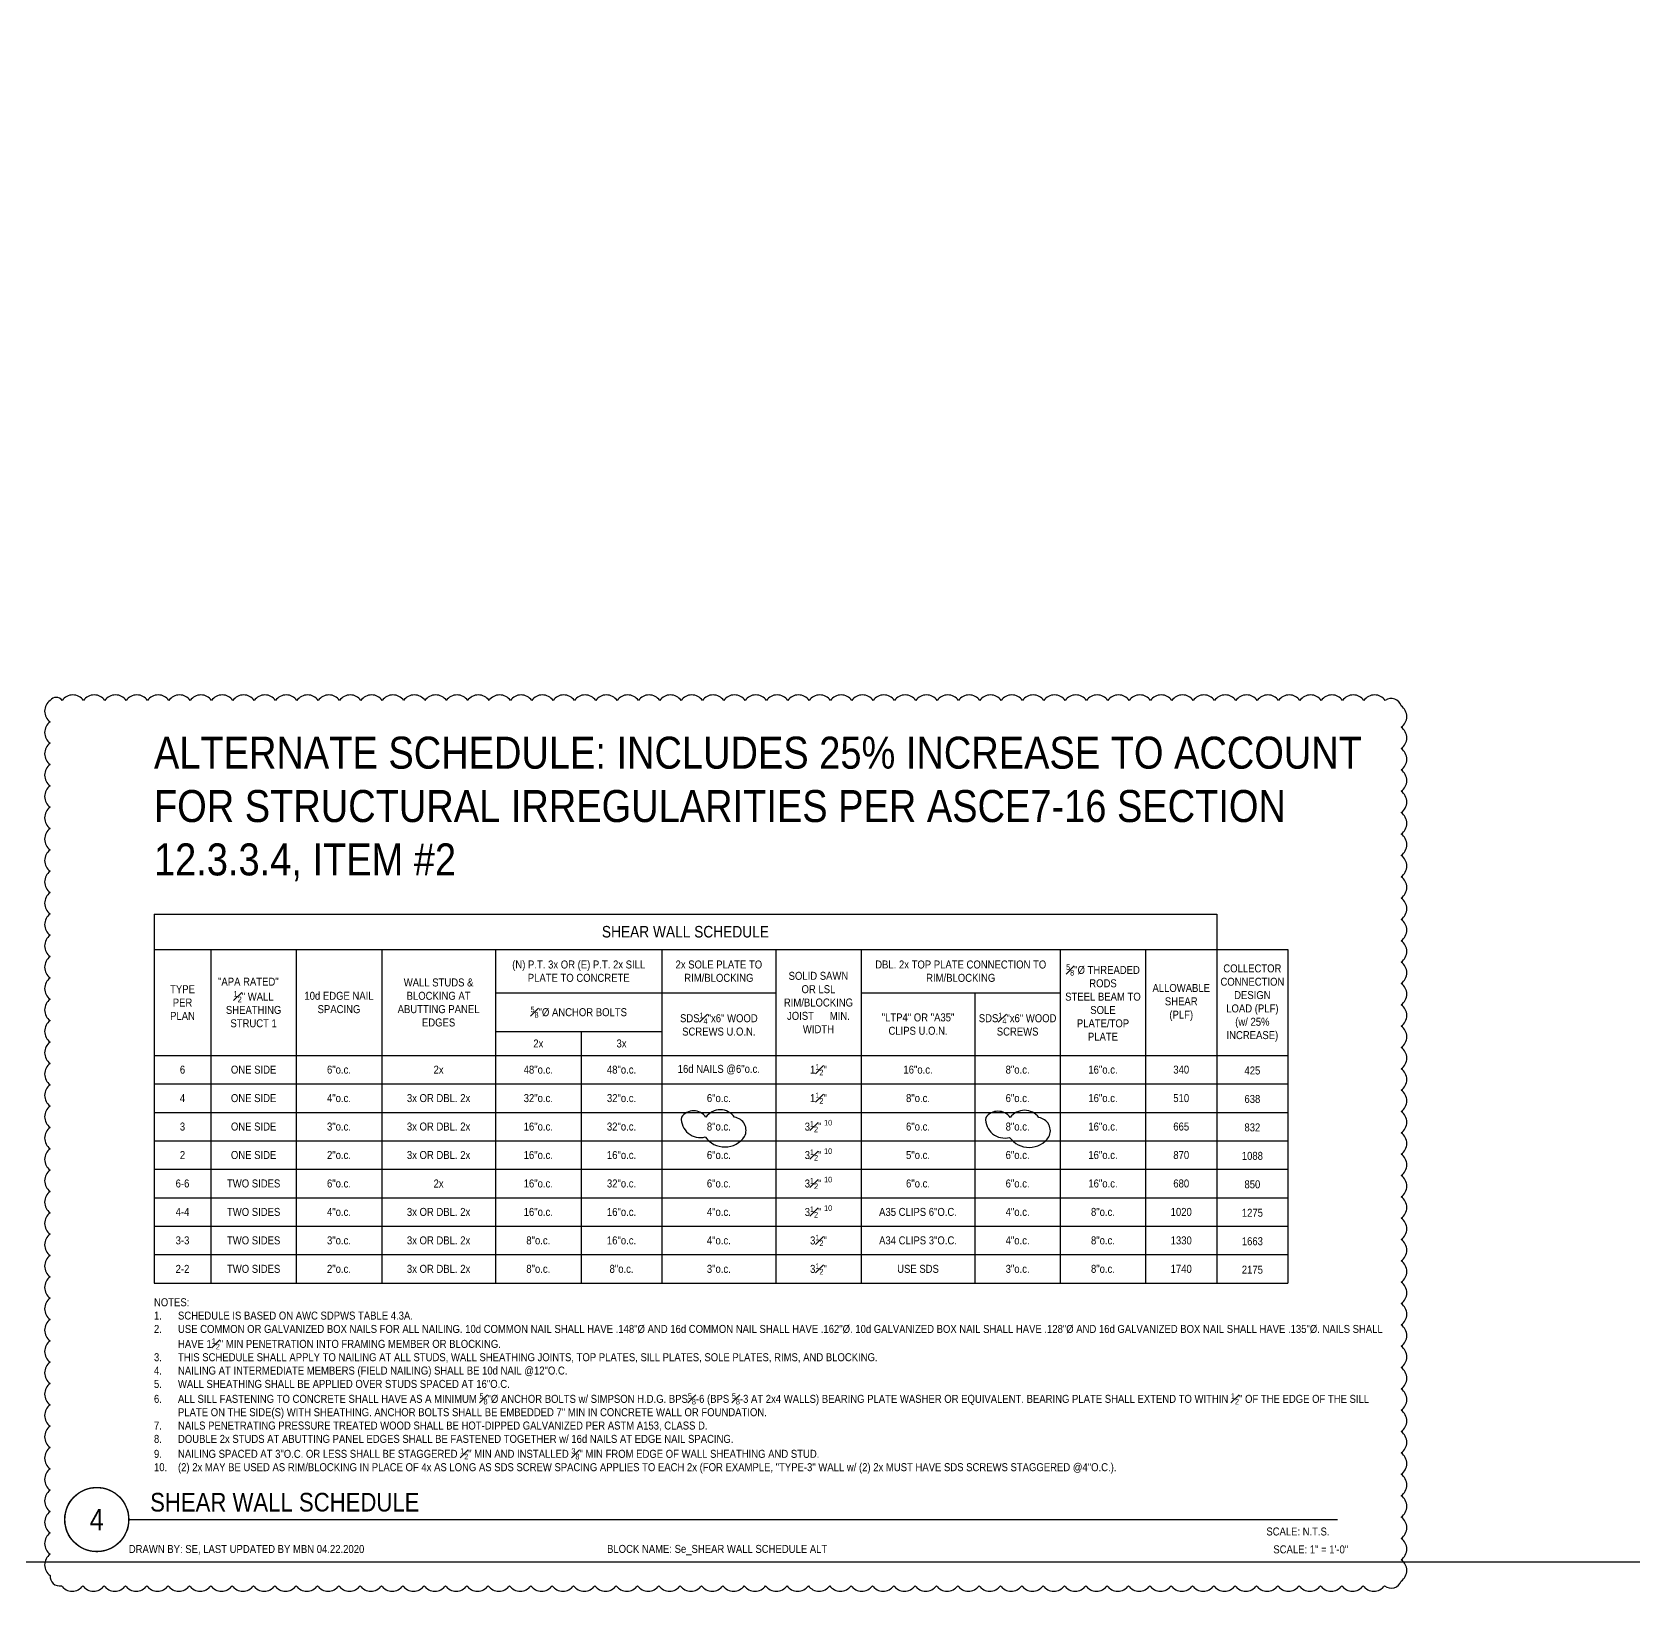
# Model space of a CAD drawing. Header units: inches. Extents: x -16404 to 14624, y -1591 to 16152.
# Drawn here: x 8400.7 to 8625.9, y 5992 to 6215.1 of the extents above; entities that cross this region are included whole.
import ezdxf
from ezdxf import colors
from ezdxf.entities.mleader import LeaderData, LeaderLine
from ezdxf.enums import TextEntityAlignment as Align
from ezdxf.math import Vec2, Vec3

# ---------------------------------------------------------------- set-up
doc = ezdxf.new("R2010")
doc.units = ezdxf.units.IN
doc.header["$LTSCALE"] = 24
doc.header["$MEASUREMENT"] = 0
doc.layers.get('0').update_dxf_attribs({"linetype": 'CONTINUOUS'})
doc.layers.add('DESIGNER COMMENTS', color=221, linetype='CONTINUOUS', plot=False)
doc.layers.add('S-ANNO-GRID-NONPLOT', color=251, linetype='CONTINUOUS', plot=False)
doc.layers.add('S-ANNO-NOTE', color=4, linetype='CONTINUOUS')
doc.layers.add('S-TYP DETAIL BLOCKS', color=1, linetype='CONTINUOUS')
doc.styles.add('Arial', font='arial.ttf', dxfattribs={"width": 0.85})

# ---------------------------------------------------------------- blocks, each defined once
blk = doc.blocks.new('_Open90')
at = {"color": 0, "linetype": 'ByBlock', "lineweight": -2}
for p, q in [((-0.5, 0.5), (0, 0)), ((0, 0), (-1, 0)), ((0, 0), (-0.5, -0.5))]:
    blk.add_line(p, q, dxfattribs=at)
blk = doc.blocks.new('*U316')
at = {"const_width": 0.188}
for points in [[(-4.5, 0, -1), (4.5, 0, 3.732051)], [(-4.5, 0, 1), (4.5, 0, -3.732051)]]:
    blk.add_lwpolyline(points, format="xyb", dxfattribs=at)
blk.add_lwpolyline([(4.5, 0), (174.42, 0)], dxfattribs=at)
blk.add_circle((0, 0), 4.5)
at = {"style": 'Arial', "width": 0.85}
for tag, p in [('DWG_TITLE_1', (7.5, 6.19)), ('DWG_TITLE_2', (7.5, 2.44))]:
    blk.add_attdef(tag, text='', height=2.62, dxfattribs=at).set_placement(p, align=Align.MIDDLE_LEFT)
blk.add_attdef('#', text='', height=3, dxfattribs=at).set_placement((0, 0), align=Align.MIDDLE_CENTER)
blk.add_attdef('SCALE', text='', height=1.12, dxfattribs=at).set_placement((173.29, -1.12), align=Align.TOP_RIGHT)
blk = doc.blocks.new('*T2623')
at = {"layer": 'S-ANNO-NOTE', "color": 6, "lineweight": -2, "transparency": 16777216}
for p, q in [((0, 0), (149.4, 0)), ((0, 0), (0, -51.88)), ((149.4, 0), (149.4, -51.88)), ((0, -5), (8, -5)), ((0, -51.88), (149.4, -51.88))]:
    blk.add_line(p, q, dxfattribs=at)
at = {"layer": 'S-ANNO-NOTE', "color": 4, "transparency": 16777216}
blk.add_line((8, -5), (149.4, -5), dxfattribs=at)
at = {"layer": 'S-ANNO-NOTE', "color": 2, "lineweight": -2, "transparency": 16777216}
for p, q in [((8, -5), (8, -51.88)), ((20, -5), (20, -51.88)), ((32, -5), (32, -51.88)), ((48, -5), (48, -51.88)), ((71.4, -5), (71.4, -51.88)), ((87.4, -5), (87.4, -51.88)), ((99.4, -5), (99.4, -51.88)), ((127.4, -5), (127.4, -51.88)), ((139.4, -5), (139.4, -51.88)), ((48, -11.08), (87.4, -11.08)), ((99.4, -11.08), (127.4, -11.08)), ((115.4, -11.08), (115.4, -51.88)), ((48, -16.52), (71.4, -16.52)), ((60.04, -16.52), (60.04, -51.88)), ((0, -19.88), (149.4, -19.88)), ((0, -23.88), (149.4, -23.88)), ((0, -27.88), (149.4, -27.88)), ((0, -31.88), (149.4, -31.88)), ((0, -35.88), (149.4, -35.88)), ((0, -39.88), (149.4, -39.88)), ((0, -43.88), (149.4, -43.88)), ((0, -47.88), (149.4, -47.88))]:
    blk.add_line(p, q, dxfattribs=at)
at = {"layer": 'S-ANNO-NOTE', "color": 4, "transparency": 16777216, "attachment_point": 5, "style": 'Arial'}
for s, insert, char_height, width in [('{\\C256;SHEAR WALL SCHEDULE}', (74.7, -2.5), 1.625, 147.5412), ('\\A1;(N) P.T. 3x OR (E) P.T. 2x SILL PLATE TO CONCRETE', (59.7, -8.04), 1.125, 21.5412), ('2x SOLE PLATE TO RIM/BLOCKING', (79.4, -8.04), 1.125, 14.1411), ('DBL. 2x TOP PLATE CONNECTION TO RIM/BLOCKING', (113.4, -8.04), 1.125, 26.1411), ('\\A1;{\\H0.7x;\\S5#8;\\H1.4286x;"%%C THREADED RODS \\P}STEEL BEAM TO SOLE PLATE/TOP PLATE ', (133.4, -12.44), 1.125, 10.1411), ('\\A1;"APA RATED"     {\\H0.7x;\\S1#2;}" WALL SHEATHING STRUCT 1', (14, -12.44), 1.125, 10.1411), ('SOLID SAWN OR LSL RIM/BLOCKING JOIST      MIN. WIDTH', (93.4, -12.44), 1.125, 10.1411), ('TYPE PER PLAN', (4, -12.44), 1.125, 6.1411), ('10d EDGE NAIL SPACING', (26, -12.44), 1.125, 10.1411), ('\\A1;WALL STUDS & BLOCKING AT ABUTTING PANEL EDGES', (40, -12.44), 1.125, 14.1411), ('ALLOWABLE SHEAR (PLF)', (144.4, -12.44), 1.125, 8.1411), ('\\A1;{\\H0.7x;\\S5#8;\\H1.4286x;"%%C ANCHOR BOLTS}', (59.7, -13.8), 1.125, 21.5412), ('\\A1;SDS{\\H0.7x;\\S1#4;}"x6" WOOD SCREWS', (121.4, -15.48), 1.125, 10.1411), ('\\A1;SDS{\\H0.7x;\\S1#4;}"x6" WOOD SCREWS U.O.N. ', (79.4, -15.48), 1.125, 14.1411), ('"LTP4" OR "A35" CLIPS U.O.N.', (107.4, -15.48), 1.125, 14.1411), ('2x', (54.02, -18.2), 1.125, 10.1847), ('3x', (65.72, -18.2), 1.125, 9.4976), ('6', (4, -21.88), 1.12, 6.1411), ('\\A1;{\\H1x;ONE SIDE}', (14, -21.88), 1.125, 10.1411), ('6"o.c.', (26, -21.88), 1.125, 10.1411), ('2x', (40, -21.88), 1.125, 14.1411), ('\\A1;48"o.c.', (54.02, -21.88), 1.125, 10.1847), ('48"o.c.', (65.72, -21.88), 1.125, 9.4976), ('16d NAILS @6"o.c.', (79.4, -21.88), 1.125, 14.1411), ('\\A1;1{\\H0.7x;\\S1#2;}"', (93.4, -21.88), 1.125, 10.1411), ('\\A1;16"o.c.', (107.4, -21.88), 1.125, 14.1411), ('\\A1;{\\H1x;8"o.c.}', (121.4, -21.88), 1.125, 10.1411), ('\\A1;16"o.c.', (133.4, -21.88), 1.125, 10.1411), ('340', (144.4, -21.88), 1.125, 8.1411), ('4', (4, -25.88), 1.12, 6.1411), ('\\A1;{\\H1x;ONE SIDE}', (14, -25.88), 1.125, 10.1411), ('4"o.c.', (26, -25.88), 1.125, 10.1411), ('3x OR DBL. 2x', (40, -25.88), 1.125, 14.1411), ('\\A1;32"o.c.', (54.02, -25.88), 1.125, 10.1847), ('32"o.c.', (65.72, -25.88), 1.125, 9.4976), ('\\A1;6"o.c.', (79.4, -25.88), 1.125, 14.1411), ('\\A1;1{\\H0.7x;\\S1#2;\\H1.4286x;"}', (93.4, -25.88), 1.125, 10.1411), ('8"o.c.', (107.4, -25.88), 1.125, 14.1411), ('\\A1;6"o.c.', (121.4, -25.88), 1.125, 10.1411), ('\\A1;16"o.c.', (133.4, -25.88), 1.125, 10.1411), ('510', (144.4, -25.88), 1.125, 8.1411), ('\\A1;3{\\H0.7x;\\S1#2;\\H1.4286x;" \\H0.7x;\\S10^ ;}', (93.4, -29.88), 1.125, 10.1411), ('3', (4, -29.88), 1.12, 6.1411), ('\\A1;{\\H1x;ONE SIDE}', (14, -29.88), 1.125, 10.1411), ('3"o.c.', (26, -29.88), 1.125, 10.1411), ('3x OR DBL. 2x', (40, -29.88), 1.125, 14.1411), ('\\A1;16"o.c.', (54.02, -29.88), 1.125, 10.1847), ('32"o.c.', (65.72, -29.88), 1.125, 9.4976), ('\\A1;8"o.c.', (79.4, -29.88), 1.125, 14.1411), ('6"o.c.', (107.4, -29.88), 1.125, 14.1411), ('\\A1;8"o.c.', (121.4, -29.88), 1.125, 10.1411), ('\\A1;16"o.c.', (133.4, -29.88), 1.125, 10.1411), ('665', (144.4, -29.88), 1.125, 8.1411), ('2', (4, -33.88), 1.12, 6.1411), ('\\A1;{\\H1x;ONE SIDE}', (14, -33.88), 1.125, 10.1411), ('2"o.c.', (26, -33.88), 1.125, 10.1411), ('3x OR DBL. 2x', (40, -33.88), 1.125, 14.1411), ('\\A1;16"o.c.', (54.02, -33.88), 1.125, 10.1847), ('16"o.c.', (65.72, -33.88), 1.125, 9.4976), ('\\A1;6"o.c.', (79.4, -33.88), 1.125, 14.1411), ('\\A1;3{\\H0.7x;\\S1#2;\\H1.4286x;" \\H0.7x;\\S10^ ;}', (93.4, -33.88), 1.125, 10.1411), ('5"o.c.', (107.4, -33.88), 1.125, 14.1411), ('\\A1;6"o.c.', (121.4, -33.88), 1.125, 10.1411), ('\\A1;16"o.c.', (133.4, -33.88), 1.125, 10.1411), ('870', (144.4, -33.88), 1.125, 8.1411), ('6-6', (4, -37.88), 1.125, 6.1411), ('\\A1;TWO SIDES', (14, -37.88), 1.125, 10.1411), ('6"o.c.', (26, -37.88), 1.125, 10.1411), ('2x', (40, -37.88), 1.125, 14.1411), ('\\A1;16"o.c.', (54.02, -37.88), 1.125, 10.1847), ('32"o.c.', (65.72, -37.88), 1.125, 9.4976), ('\\A1;6"o.c.', (79.4, -37.88), 1.125, 14.1411), ('\\A1;3{\\H0.7x;\\S1#2;\\H1.4286x;" \\H0.7x;\\S10^ ;}', (93.4, -37.88), 1.125, 10.1411), ('6"o.c.', (107.4, -37.88), 1.125, 14.1411), ('\\A1;6"o.c.', (121.4, -37.88), 1.125, 10.1411), ('\\A1;{\\H1x;16"o.c.}', (133.4, -37.88), 1.125, 10.1411), ('680', (144.4, -37.88), 1.125, 8.1411), ('4-4', (4, -41.88), 1.125, 6.1411), ('\\A1;{\\H1x;TWO SIDES}', (14, -41.88), 1.125, 10.1411), ('4"o.c.', (26, -41.88), 1.125, 10.1411), ('3x OR DBL. 2x', (40, -41.88), 1.125, 14.1411), ('\\A1;16"o.c.', (54.02, -41.88), 1.125, 10.1847), ('16"o.c.', (65.72, -41.88), 1.125, 9.4976), ('\\A1;4"o.c.', (79.4, -41.88), 1.125, 14.1411), ('\\A1;3{\\H0.7x;\\S1#2;\\H1.4286x;" \\H0.7x;\\S10^ ;}', (93.4, -41.88), 1.125, 10.1411), ('A35 CLIPS 6"O.C.', (107.4, -41.88), 1.125, 14.1411), ('\\A1;4"o.c.', (121.4, -41.88), 1.125, 10.1411), ('\\A1;8"o.c.', (133.4, -41.88), 1.125, 10.1411), ('1020', (144.4, -41.88), 1.125, 8.1411), ('3-3', (4, -45.88), 1.125, 6.1411), ('\\A1;{\\H1x;TWO SIDES}', (14, -45.88), 1.125, 10.1411), ('3"o.c.', (26, -45.88), 1.125, 10.1411), ('3x OR DBL. 2x', (40, -45.88), 1.125, 14.1411), ('\\A1;8"o.c.', (54.02, -45.88), 1.125, 10.1847), ('16"o.c.', (65.72, -45.88), 1.125, 9.4976), ('\\A1;4"o.c.', (79.4, -45.88), 1.125, 14.1411), ('\\A1;3{\\H0.7x;\\S1#2;\\H1.4286x;"}', (93.4, -45.88), 1.125, 10.1411), ('A34 CLIPS 3"O.C.', (107.4, -45.88), 1.125, 14.1411), ('\\A1;4"o.c.', (121.4, -45.88), 1.125, 10.1411), ('\\A1;{\\H1x;8"o.c.}', (133.4, -45.88), 1.125, 10.1411), ('1330', (144.4, -45.88), 1.125, 8.1411), ('2-2', (4, -49.88), 1.125, 6.1411), ('\\A1;{\\H1x;TWO SIDES}', (14, -49.88), 1.125, 10.1411), ('2"o.c.', (26, -49.88), 1.125, 10.1411), ('3x OR DBL. 2x', (40, -49.88), 1.125, 14.1411), ('\\A1;8"o.c.', (54.02, -49.88), 1.125, 10.1847), ('8"o.c.', (65.72, -49.88), 1.125, 9.4976), ('\\A1;3"o.c.', (79.4, -49.88), 1.125, 14.1411), ('\\A1;3{\\H0.7x;\\S1#2;\\H1.4286x;"}', (93.4, -49.88), 1.125, 10.1411), ('USE SDS', (107.4, -49.88), 1.125, 14.1411), ('\\A1;3"o.c.', (121.4, -49.88), 1.125, 10.1411), ('\\A1;{\\H1x;8"o.c.}', (133.4, -49.88), 1.125, 10.1411), ('1740', (144.4, -49.88), 1.125, 8.1411)]:
    blk.add_mtext(s, dxfattribs=dict(at, insert=insert, char_height=char_height, width=width))
blk = doc.blocks.new('Se_SHEAR WALL SCHEDULE ALT')
at = {"layer": 'DESIGNER COMMENTS'}
for p, q in [((157.45, 80.11), (167.45, 80.11)), ((167.45, 80.11), (167.45, 33.23)), ((157.45, 65.23), (167.45, 65.23)), ((157.45, 61.23), (167.45, 61.23)), ((157.45, 57.23), (167.45, 57.23)), ((157.45, 53.23), (167.45, 53.23)), ((157.45, 49.23), (167.45, 49.23)), ((157.45, 45.23), (167.45, 45.23)), ((157.45, 41.23), (167.45, 41.23)), ((157.45, 37.23), (167.45, 37.23)), ((157.45, 33.23), (167.45, 33.23))]:
    blk.add_line(p, q, dxfattribs=at)
for points in [[(82.18, 56.55, 0.520567), (85.54, 53.78, 0.520567), (91.06, 53.83, 0.520567), (89.65, 56.55, 0.520567), (85.64, 56.55, 0.520567)], [(124.96, 56.49, 0.520567), (128.32, 53.72, 0.520567), (133.84, 53.77, 0.520567), (132.42, 56.49, 0.520567), (128.42, 56.49, 0.520567)]]:
    blk.add_lwpolyline(points, format="xyb", close=True, dxfattribs=at)
blk.add_blockref('*T2623', (8.05, 85.11))
at = {"layer": 'DESIGNER COMMENTS', "char_height": 1.125, "style": 'Arial'}
for s, insert, width, attachment_point in [('COLLECTOR CONNECTION DESIGN LOAD (PLF) (w/ 25% INCREASE)', (162.45, 72.61), 8.1411, 5), ('425', (162.45, 63.11), 8.1411, 5), ('638', (162.45, 59.11), 8.1411, 5), ('832', (162.45, 55.11), 8.1411, 5), ('1088', (162.45, 51.11), 8.1411, 5), ('850', (162.45, 47.11), 8.1411, 5), ('1275', (162.45, 43.11), 8.1411, 5), ('1663', (162.45, 39.11), 8.1411, 5), ('2175', (162.45, 35.11), 8.1411, 5), ('\\A1;DRAWN BY: SE, LAST UPDATED BY MBN 04.22.2020', (4.5, -3.58), 52.2262, 1), ('\\A1;BLOCK NAME: Se_SHEAR WALL SCHEDULE ALT', (87.21, -4.29), 30.942, 5), ('\\A1;SCALE: 1{\\H1x;" = 1\'-0"}', (175.92, -3.63), 19.6874, 3)]:
    blk.add_mtext(s, dxfattribs=dict(at, insert=insert, width=width, attachment_point=attachment_point))
at = {"layer": 'S-ANNO-NOTE', "insert": (8.04, 6.46), "char_height": 1.125, "width": 159.4712, "attachment_point": 7, "style": 'Arial'}
blk.add_mtext('NOTES:\\P\\pi-3.375,l3.375,t3.375;{\\A1;\\C4;1.^ISCHEDULE IS BASED ON AWC SDPWS TABLE 4.3A.\\P2.^IUSE COMMON OR GALVANIZED BOX NAILS FOR ALL NAILING. 10d COMMON NAIL SHALL HAVE .148"Ø AND 16d COMMON NAIL SHALL HAVE .162"Ø. 10d GALVANIZED BOX NAIL SHALL HAVE .128"Ø AND 16d GALVANIZED BOX NAIL SHALL HAVE .135"Ø.\\H0.99998x; NAILS SHALL HAVE 1\\H0.7x;\\S1#2;\\H1.4286x;" MIN PENETRATION INTO FRAMING MEMBER OR BLOCKING.\\P3.^ITHIS SCHEDULE SHALL APPLY TO NAILING AT ALL STUDS, WALL SHEATHING JOINTS, TOP PLATES, SILL PLATES, SOLE PLATES, RIMS, AND BLOCKING.\\P4.^INAILING AT INTERMEDIATE MEMBERS (FIELD NAILING) SHALL BE 10d NAIL @12"O.C.\\P5.^IWALL SHEATHING SHALL BE APPLIED OVER STUDS SPACED AT 16"O.C.\\P6.^IALL SILL FASTENING TO CONCRETE SHALL HAVE AS A MINIMUM \\H0.7x;\\S5#8;\\H1.4286x;"Ø ANCHOR BOLTS w/ SIMPSON H.D.G. BPS\\H0.7x;\\S5#8;\\H1.4286x;-6 (BPS \\H0.7x;\\S5#8;\\H1.4286x;-3 AT 2x4 WALLS) BEARING PLATE WASHER OR EQUIVALENT. \\H0.99994x;BEARING PLATE SHALL EXTEND TO WITHIN \\H0.7x;\\S1#2;\\H1.4286x;" OF THE EDGE OF THE SILL PLATE ON THE SIDE(S) WITH SHEATHING. ANCHOR BOLTS SHALL BE EMBEDDED 7" MIN IN CONCRETE WALL OR FOUNDATION.\\P7.^INAILS PENETRATING PRESSURE TREATED WOOD SHALL BE HOT-DIPPED GALVANIZED PER ASTM A153, CLASS D.\\P8.^IDOUBLE 2x STUDS AT ABUTTING PANEL EDGES SHALL BE FASTENED TOGETHER w/ 16d NAILS AT EDGE NAIL SPACING.\\P9.^INAILING SPACED AT 3"O.C. OR\\H0.99998x; LESS SHALL BE STAGGERED \\H0.7x;\\S1#2;\\H1.4286x;" MIN AND INSTALLED \\H0.7x;\\S3#8;\\H1.4286x;" MIN FROM EDGE OF WALL SHEATHING AND STUD.\\P10.^I(2) 2x MAY BE USED AS RIM/BLOCKING IN PLACE OF 4x AS LONG AS SDS SCREW SPACING APPLIES TO EACH 2x (FOR EXAMPLE, "TYPE-3" WALL w/ (2) 2x MUST HAVE SDS SCREWS STAGGERED @4"O.C.).}', dxfattribs=at)
blk = doc.blocks.new('Se_DOUBLE-SIDED INTERIOR SHEAR WALL')
at = {"layer": 'S-ANNO-NOTE'}
ml = blk.add_multileader_mtext('Standard', dxfattribs=at)
ml.set_content('\\A1;HOLDOWN PER PLAN', color=4, style='Arial')
ml.set_leader_properties(color=2)
ml.build(insert=Vec2(0, 0))
ml.multileader.update_dxf_attribs({"dogleg_length": 0.36, "arrow_head_size": 1.3125, "scale": 12})
ctx = ml.context
ctx.base_point, ctx.scale, ctx.char_height, ctx.arrow_head_size, ctx.landing_gap_size, ctx.plane_origin = Vec3(56.68925, 109.23981), 12, 1.125, 1.3125, 1.08, Vec3(20.30134, 401.48567)
notes = []
notes.append((ctx, [(0, (1, 1, 0), (55.18925, 109.23981), (1, 0), 1.5, [(0, [(48.41621, 100.46677)], 0, [])])]))
ctx.mtext.insert, ctx.mtext.width, ctx.mtext.flow_direction = Vec3(57.76925, 109.80269), 8.333111, 5
ml = blk.add_multileader_mtext('Standard', dxfattribs=at)
ml.set_content('\\A1;HOLDOWN PER PLAN', color=4, style='Arial')
ml.set_leader_properties(color=2)
ml.build(insert=Vec2(0, 0))
ml.multileader.update_dxf_attribs({"dogleg_length": 0.36, "arrow_head_size": 1.3125, "scale": 12})
ctx = ml.context
ctx.base_point, ctx.scale, ctx.char_height, ctx.arrow_head_size, ctx.landing_gap_size, ctx.plane_origin = Vec3(56.68925, 66.71677), 12, 1.125, 1.3125, 1.08, Vec3(20.30134, 358.96262)
notes.append((ctx, [(0, (1, 1, 0), (55.18925, 66.71677), (1, 0), 1.5, [(0, [(48.41621, 57.94372)], 0, [])])]))
ctx.mtext.insert, ctx.mtext.width, ctx.mtext.flow_direction = Vec3(57.76925, 67.27965), 8.333111, 5
ml = blk.add_multileader_mtext('Standard', dxfattribs=at)
ml.set_content('\\A1;SHEAR WALL w/ E.N. PER PLAN, TYP', color=4, style='Arial')
ml.set_leader_properties(color=2)
ml.build(insert=Vec2(0, 0))
ml.multileader.update_dxf_attribs({"dogleg_length": 0.36, "arrow_head_size": 1.3125, "scale": 12})
ctx = ml.context
ctx.base_point, ctx.scale, ctx.char_height, ctx.arrow_head_size, ctx.landing_gap_size, ctx.plane_origin = Vec3(50.35371, 43.0797), 12, 1.125, 1.3125, 1.08, Vec3(20.30134, 340.61509)
notes.append((ctx, [(0, (1, 1, 0), (48.85371, 43.0797), (1, 0), 1.5, [(0, [(43.85371, 39.19295)], 0, [])])]))
ctx.mtext.insert, ctx.mtext.width, ctx.mtext.flow_direction = Vec3(51.43371, 43.75348), 16.6519128, 5
ml = blk.add_multileader_mtext('Standard', dxfattribs=at)
ml.set_content('\\A1;{\\C4;HOLDOWN PER PLAN}', color=4, style='Arial')
ml.set_leader_properties(color=2)
ml.build(insert=Vec2(0, 0))
ml.multileader.update_dxf_attribs({"dogleg_length": 0.36, "arrow_head_size": 1.3125, "scale": 12})
ctx = ml.context
ctx.base_point, ctx.scale, ctx.char_height, ctx.arrow_head_size, ctx.landing_gap_size, ctx.plane_origin = Vec3(50.35371, 38.0797), 12, 1.125, 1.3125, 1.08, Vec3(20.30134, 330.2632)
notes.append((ctx, [(0, (1, 1, 0), (48.85371, 38.0797), (1, 0), 1.5, [(0, [(40.60371, 27.0625)], 0, [])])]))
ctx.mtext.insert, ctx.mtext.width, ctx.mtext.flow_direction = Vec3(51.43371, 38.6518), 24.2290445, 5
ml = blk.add_multileader_mtext('Standard', dxfattribs=at)
ml.set_content('\\A1;E.N., TYP', color=4, style='Arial')
ml.set_leader_properties(color=2)
ml.build(insert=Vec2(0, 0))
ml.multileader.update_dxf_attribs({"dogleg_length": 0.36, "arrow_head_size": 1.3125, "scale": 12})
ctx = ml.context
ctx.base_point, ctx.scale, ctx.char_height, ctx.arrow_head_size, ctx.landing_gap_size, ctx.plane_origin = Vec3(50.35371, 35.0797), 12, 1.125, 1.3125, 1.08, Vec3(20.30134, 327.21055)
notes.append((ctx, [(0, (1, 1, 0), (48.85371, 35.0797), (1, 0), 1.5, [(0, [(44.10371, 23.33729)], 0, [])])]))
ctx.mtext.insert, ctx.mtext.width, ctx.mtext.flow_direction = Vec3(51.43371, 35.75348), 8.0037913, 5
ml = blk.add_multileader_mtext('Standard', dxfattribs=at)
ml.set_content('\\A1;SISTER 3x END STUD TO HOLDOWN POST w/ "SDS" SCREWS @6"O.C. (2" MIN EMBED. INTO POST), TYP', color=4, style='Arial')
ml.set_leader_properties(color=2)
ml.build(insert=Vec2(0, 0))
ml.multileader.update_dxf_attribs({"dogleg_length": 0.36, "arrow_head_size": 1.3125, "scale": 12})
ctx = ml.context
ctx.base_point, ctx.scale, ctx.char_height, ctx.arrow_head_size, ctx.landing_gap_size, ctx.plane_origin = Vec3(50.35371, 32.0797), 12, 1.125, 1.3125, 1.08, Vec3(20.30134, 324.07078)
notes.append((ctx, [(0, (1, 1, 0), (48.85371, 32.0797), (1, 0), 1.5, [(0, [(45.10371, 22)], 0, [])])]))
ctx.mtext.insert, ctx.mtext.width, ctx.mtext.flow_direction = Vec3(51.43371, 32.80758), 19.9703337, 5
for ctx, leaders in notes:
    for number, flags, end, landing, length, lines in leaders:
        leader = LeaderData()
        leader.index, (leader.has_last_leader_line, leader.has_dogleg_vector, leader.attachment_direction) = number, flags
        leader.last_leader_point, leader.dogleg_vector, leader.dogleg_length = Vec3(end), Vec3(landing), length
        for number, points, colour, breaks in lines:
            line = LeaderLine()
            line.index, line.vertices, line.color, line.breaks = number, Vec3.list(points), colors.encode_raw_color(colour), breaks
            leader.lines.append(line)
        ctx.leaders.append(leader)
blk = doc.blocks.new('Se_DOUBLE TOP PLATE SPLICE')
at = {"layer": 'S-ANNO-NOTE'}
ml = blk.add_multileader_mtext('Standard', dxfattribs=at)
ml.set_content('\\A1;DOUBLE TOP PLATE SPLICE (ALIGN PLATE JOINT OVER STUD), TYP ', color=4, style='Arial')
ml.set_leader_properties(color=2)
ml.build(insert=Vec2(0, 0))
ml.multileader.update_dxf_attribs({"dogleg_length": 0.36, "arrow_head_size": 1.3125, "scale": 12})
ctx = ml.context
ctx.base_point, ctx.scale, ctx.char_height, ctx.arrow_head_size, ctx.landing_gap_size, ctx.plane_origin = Vec3(69.84424, 33.49982), 12, 1.125, 1.3125, 1.08, Vec3(25.718, 320.02211)
notes = []
notes.append((ctx, [(0, (1, 1, 0), (68.34424, 33.49982), (1, 0), 1.5, [(0, [(62.11509, 24.80754)], 0, [])])]))
ctx.mtext.insert, ctx.mtext.width, ctx.mtext.flow_direction = Vec3(70.92424, 34.2277), 16.284863, 5
ml = blk.add_multileader_mtext('Standard', dxfattribs=at)
ml.set_content('\\A1;{\\C4;TOENAIL STUD TO TOP PLATE PER NAILING SCHEDULE}', color=4, style='Arial')
ml.set_leader_properties(color=2)
ml.build(insert=Vec2(0, 0))
ml.multileader.update_dxf_attribs({"dogleg_length": 0.36, "arrow_head_size": 1.3125, "scale": 12})
ctx = ml.context
ctx.base_point, ctx.scale, ctx.char_height, ctx.arrow_head_size, ctx.landing_gap_size, ctx.plane_origin = Vec3(68.36509, 10.33659), 12, 1.125, 1.3125, 1.08, Vec3(26.66722, -266.27719)
notes.append((ctx, [(0, (1, 1, 0), (66.86509, 10.33659), (1, 0), 1.5, [(0, [(62.69145, 22.82274)], 0, [])])]))
ctx.mtext.insert, ctx.mtext.width, ctx.mtext.flow_direction = Vec3(69.44509, 10.90868), 14.3204666, 5
for ctx, leaders in notes:
    for number, flags, end, landing, length, lines in leaders:
        leader = LeaderData()
        leader.index, (leader.has_last_leader_line, leader.has_dogleg_vector, leader.attachment_direction) = number, flags
        leader.last_leader_point, leader.dogleg_vector, leader.dogleg_length = Vec3(end), Vec3(landing), length
        for number, points, colour, breaks in lines:
            line = LeaderLine()
            line.index, line.vertices, line.color, line.breaks = number, Vec3.list(points), colors.encode_raw_color(colour), breaks
            leader.lines.append(line)
        ctx.leaders.append(leader)

msp = doc.modelspace()

# ---------------------------------------------------------------- linework, layer by layer
at = {"layer": 'DESIGNER COMMENTS'}
msp.add_lwpolyline([(8403.23408, 6121.1189, 0.52056705), (8403.23408, 6118.1189, 0.52056705), (8403.23408, 6115.1189, 0.52056705), (8403.23408, 6112.1189, 0.52056705), (8403.23408, 6109.1189, 0.52056705), (8403.23408, 6106.1189, 0.52056705), (8403.23408, 6103.1189, 0.52056705), (8403.23408, 6100.1189, 0.52056705), (8403.23408, 6097.1189, 0.52056705), (8403.23408, 6094.1189, 0.52056705), (8403.23408, 6091.1189, 0.52056705), (8403.23408, 6088.1189, 0.52056705), (8403.23408, 6085.1189, 0.52056705), (8403.23408, 6082.1189, 0.52056705), (8403.23408, 6079.1189, 0.52056705), (8403.23408, 6076.1189, 0.52056705), (8403.23408, 6073.1189, 0.52056705), (8403.23408, 6070.1189, 0.52056705), (8403.23408, 6067.1189, 0.52056705), (8403.23408, 6064.1189, 0.52056705), (8403.23408, 6061.1189, 0.52056705), (8403.23408, 6058.1189, 0.52056705), (8403.23408, 6055.1189, 0.52056705), (8403.23408, 6052.1189, 0.52056705), (8403.23408, 6049.1189, 0.52056705), (8403.23408, 6046.1189, 0.52056705), (8403.23408, 6043.1189, 0.52056705), (8403.23408, 6040.1189, 0.52056705), (8403.23408, 6037.1189, 0.52056705), (8403.23408, 6034.1189, 0.52056705), (8403.23408, 6031.1189, 0.52056705), (8403.23408, 6028.1189, 0.52056705), (8403.23408, 6025.1189, 0.52056705), (8403.23408, 6022.1189, 0.52056705), (8403.23408, 6019.1189, 0.52056705), (8403.23408, 6016.1189, 0.52056705), (8403.23408, 6013.1189, 0.52056705), (8403.23408, 6010.1189, 0.52056705), (8403.23408, 6007.1189, 0.52056705), (8403.23408, 6004.1189, 0.52056705), (8403.23408, 6001.1189, 0.52056705), (8403.23408, 5998.1189, 0.52056705), (8404.816, 5996.70081, 0.52056705), (8407.816, 5996.70081, 0.52056705), (8410.816, 5996.70081, 0.52056705), (8413.816, 5996.70081, 0.52056705), (8416.816, 5996.70081, 0.52056705), (8419.816, 5996.70081, 0.52056705), (8422.816, 5996.70081, 0.52056705), (8425.816, 5996.70081, 0.52056705), (8428.816, 5996.70081, 0.52056705), (8431.816, 5996.70081, 0.52056705), (8434.816, 5996.70081, 0.52056705), (8437.816, 5996.70081, 0.52056705), (8440.816, 5996.70081, 0.52056705), (8443.816, 5996.70081, 0.52056705), (8446.816, 5996.70081, 0.52056705), (8449.816, 5996.70081, 0.52056705), (8452.816, 5996.70081, 0.52056705), (8455.816, 5996.70081, 0.52056705), (8458.816, 5996.70081, 0.52056705), (8461.816, 5996.70081, 0.52056705), (8464.816, 5996.70081, 0.52056705), (8467.816, 5996.70081, 0.52056705), (8470.816, 5996.70081, 0.52056705), (8473.816, 5996.70081, 0.52056705), (8476.816, 5996.70081, 0.52056705), (8479.816, 5996.70081, 0.52056705), (8482.816, 5996.70081, 0.52056705), (8485.816, 5996.70081, 0.52056705), (8488.816, 5996.70081, 0.52056705), (8491.816, 5996.70081, 0.52056705), (8494.816, 5996.70081, 0.52056705), (8497.816, 5996.70081, 0.52056705), (8500.816, 5996.70081, 0.52056705), (8503.816, 5996.70081, 0.52056705), (8506.816, 5996.70081, 0.52056705), (8509.816, 5996.70081, 0.52056705), (8512.816, 5996.70081, 0.52056705), (8515.816, 5996.70081, 0.52056705), (8518.816, 5996.70081, 0.52056705), (8521.816, 5996.70081, 0.52056705), (8524.816, 5996.70081, 0.52056705), (8527.816, 5996.70081, 0.52056705), (8530.816, 5996.70081, 0.52056705), (8533.816, 5996.70081, 0.52056705), (8536.816, 5996.70081, 0.52056705), (8539.816, 5996.70081, 0.52056705), (8542.816, 5996.70081, 0.52056705), (8545.816, 5996.70081, 0.52056705), (8548.816, 5996.70081, 0.52056705), (8551.816, 5996.70081, 0.52056705), (8554.816, 5996.70081, 0.52056705), (8557.816, 5996.70081, 0.52056705), (8560.816, 5996.70081, 0.52056705), (8563.816, 5996.70081, 0.52056705), (8566.816, 5996.70081, 0.52056705), (8569.816, 5996.70081, 0.52056705), (8572.816, 5996.70081, 0.52056705), (8575.816, 5996.70081, 0.52056705), (8578.816, 5996.70081, 0.52056705), (8581.816, 5996.70081, 0.52056705), (8584.816, 5996.70081, 0.52056705), (8587.816, 5996.70081, 0.52056705), (8590.816, 5996.70081, 0.52056705), (8593.16157, 5997.35524, 0.52056705), (8593.16157, 6000.35524, 0.52056705), (8593.16157, 6003.35524, 0.52056705), (8593.16157, 6006.35524, 0.52056705), (8593.16157, 6009.35524, 0.52056705), (8593.16157, 6012.35524, 0.52056705), (8593.16157, 6015.35524, 0.52056705), (8593.16157, 6018.35524, 0.52056705), (8593.16157, 6021.35524, 0.52056705), (8593.16157, 6024.35524, 0.52056705), (8593.16157, 6027.35524, 0.52056705), (8593.16157, 6030.35524, 0.52056705), (8593.16157, 6033.35524, 0.52056705), (8593.16157, 6036.35524, 0.52056705), (8593.16157, 6039.35524, 0.52056705), (8593.16157, 6042.35524, 0.52056705), (8593.16157, 6045.35524, 0.52056705), (8593.16157, 6048.35524, 0.52056705), (8593.16157, 6051.35524, 0.52056705), (8593.16157, 6054.35524, 0.52056705), (8593.16157, 6057.35524, 0.52056705), (8593.16157, 6060.35524, 0.52056705), (8593.16157, 6063.35524, 0.52056705), (8593.16157, 6066.35524, 0.52056705), (8593.16157, 6069.35524, 0.52056705), (8593.16157, 6072.35524, 0.52056705), (8593.16157, 6075.35524, 0.52056705), (8593.16157, 6078.35524, 0.52056705), (8593.16157, 6081.35524, 0.52056705), (8593.16157, 6084.35524, 0.52056705), (8593.16157, 6087.35524, 0.52056705), (8593.16157, 6090.35524, 0.52056705), (8593.16157, 6093.35524, 0.52056705), (8593.16157, 6096.35524, 0.52056705), (8593.16157, 6099.35524, 0.52056705), (8593.16157, 6102.35524, 0.52056705), (8593.16157, 6105.35524, 0.52056705), (8593.16157, 6108.35524, 0.52056705), (8593.16157, 6111.35524, 0.52056705), (8593.16157, 6114.35524, 0.52056705), (8593.16157, 6117.35524, 0.52056705), (8593.16157, 6120.35524, 0.52056705), (8590.92524, 6121.1189, 0.52056705), (8587.92524, 6121.1189, 0.52056705), (8584.92524, 6121.1189, 0.52056705), (8581.92524, 6121.1189, 0.52056705), (8578.92524, 6121.1189, 0.52056705), (8575.92524, 6121.1189, 0.52056705), (8572.92524, 6121.1189, 0.52056705), (8569.92524, 6121.1189, 0.52056705), (8566.92524, 6121.1189, 0.52056705), (8563.92524, 6121.1189, 0.52056705), (8560.92524, 6121.1189, 0.52056705), (8557.92524, 6121.1189, 0.52056705), (8554.92524, 6121.1189, 0.52056705), (8551.92524, 6121.1189, 0.52056705), (8548.92524, 6121.1189, 0.52056705), (8545.92524, 6121.1189, 0.52056705), (8542.92524, 6121.1189, 0.52056705), (8539.92524, 6121.1189, 0.52056705), (8536.92524, 6121.1189, 0.52056705), (8533.92524, 6121.1189, 0.52056705), (8530.92524, 6121.1189, 0.52056705), (8527.92524, 6121.1189, 0.52056705), (8524.92524, 6121.1189, 0.52056705), (8521.92524, 6121.1189, 0.52056705), (8518.92524, 6121.1189, 0.52056705), (8515.92524, 6121.1189, 0.52056705), (8512.92524, 6121.1189, 0.52056705), (8509.92524, 6121.1189, 0.52056705), (8506.92524, 6121.1189, 0.52056705), (8503.92524, 6121.1189, 0.52056705), (8500.92524, 6121.1189, 0.52056705), (8497.92524, 6121.1189, 0.52056705), (8494.92524, 6121.1189, 0.52056705), (8491.92524, 6121.1189, 0.52056705), (8488.92524, 6121.1189, 0.52056705), (8485.92524, 6121.1189, 0.52056705), (8482.92524, 6121.1189, 0.52056705), (8479.92524, 6121.1189, 0.52056705), (8476.92524, 6121.1189, 0.52056705), (8473.92524, 6121.1189, 0.52056705), (8470.92524, 6121.1189, 0.52056705), (8467.92524, 6121.1189, 0.52056705), (8464.92524, 6121.1189, 0.52056705), (8461.92524, 6121.1189, 0.52056705), (8458.92524, 6121.1189, 0.52056705), (8455.92524, 6121.1189, 0.52056705), (8452.92524, 6121.1189, 0.52056705), (8449.92524, 6121.1189, 0.52056705), (8446.92524, 6121.1189, 0.52056705), (8443.92524, 6121.1189, 0.52056705), (8440.92524, 6121.1189, 0.52056705), (8437.92524, 6121.1189, 0.52056705), (8434.92524, 6121.1189, 0.52056705), (8431.92524, 6121.1189, 0.52056705), (8428.92524, 6121.1189, 0.52056705), (8425.92524, 6121.1189, 0.52056705), (8422.92524, 6121.1189, 0.52056705), (8419.92524, 6121.1189, 0.52056705), (8416.92524, 6121.1189, 0.52056705), (8413.92524, 6121.1189, 0.52056705), (8410.92524, 6121.1189, 0.52056705), (8407.92524, 6121.1189, 0.52056705), (8404.92524, 6121.1189, 0.52056705)], format="xyb", close=True, dxfattribs=at)
at = {"layer": 'S-ANNO-GRID-NONPLOT'}
msp.add_line((9785.30455, 6000), (6519.53048, 6000), dxfattribs=at)

# ---------------------------------------------------------------- block references
at = {"layer": 'S-ANNO-NOTE'}
msp.add_blockref('*U316', (8409.7861, 6006), dxfattribs=at).add_auto_attribs({'#': '4', 'DWG_TITLE_2': 'SHEAR WALL SCHEDULE', 'SCALE': 'SCALE: N.T.S.'})
at = {"layer": 'S-TYP DETAIL BLOCKS'}
for name, p in [('Se_DOUBLE TOP PLATE SPLICE', (8174.33841, 6180)), ('Se_DOUBLE-SIDED INTERIOR SHEAR WALL', (8263.30569, 6096.82433)), ('Se_SHEAR WALL SCHEDULE ALT', (8409.7861, 6006))]:
    msp.add_blockref(name, p, dxfattribs=at)

# ---------------------------------------------------------------- texts
at = {"layer": 'DESIGNER COMMENTS', "insert": (8417.82586, 6116.03637), "char_height": 4.5, "width": 174.8731554, "attachment_point": 1, "style": 'Arial'}
msp.add_mtext('\\A1;ALTERNATE SCHEDULE: INCLUDES 25% INCREASE TO ACCOUNT FOR STRUCTURAL IRREGULARITIES PER ASCE7-16 SECTION 12.3.3.4, ITEM #2', dxfattribs=at)

# ---------------------------------------------------------------- leaders
at = {"layer": 'DESIGNER COMMENTS'}
ml = msp.add_multileader_mtext('Standard', dxfattribs=at)
ml.set_content('\\A1;{\\L\\C256;IMPORTANT DESIGNER NOTE:\\l IF YOUR LEDGER DOES NOT ALLOW FOR THE FULL DEPTH OF NAILS SPECIFIED IN THIS CHART.  USE THE CHART TO THE RIGHT AND APPLY ALLOWABLE LOAD REDUCTION FACTOR (REF. PG. 22 OF SIMPSON CATALOG C-C-2019)}', color=4, style='Arial')
ml.set_leader_properties(color=256)
ml.set_arrow_properties(name='OPEN90')
ml.build(insert=Vec2(0, 0))
ml.multileader.update_dxf_attribs({"dogleg_length": 0.36, "arrow_head_size": 5.25, "scale": 48})
ctx = ml.context
ctx.base_point, ctx.scale, ctx.char_height, ctx.arrow_head_size, ctx.landing_gap_size, ctx.plane_origin = Vec3(7749.57679, 7516.2281), 48, 6, 5.25, 4.32, Vec3(7940.50091, 7764.19966)
notes = []
notes.append((ctx, [(0, (0, 0, 0), (0, 0), (1, 0), 1, [])]))
ctx.mtext.insert, ctx.mtext.width, ctx.mtext.defined_height, ctx.mtext.flow_direction = Vec3(7753.89679, 7520.11009), 143.1324041, 28.50097, 5
ml = msp.add_multileader_mtext('Standard', dxfattribs=at)
ml.set_content('\\A1;{\\L\\C256;IMPORTANT DESIGNER NOTE:\\l IF YOUR LEDGER DOES NOT ALLOW FOR THE FULL DEPTH OF NAILS SPECIFIED IN THIS CHART.  USE THE CHART TO THE RIGHT AND APPLY ALLOWABLE LOAD REDUCTION FACTOR (REF. PG. 22 OF SIMPSON CATALOG C-C-2019)}', color=4, style='Arial')
ml.set_leader_properties(color=256)
ml.set_arrow_properties(name='OPEN90')
ml.build(insert=Vec2(0, 0))
ml.multileader.update_dxf_attribs({"dogleg_length": 0.36, "arrow_head_size": 5.25, "scale": 48})
ctx = ml.context
ctx.base_point, ctx.scale, ctx.char_height, ctx.arrow_head_size, ctx.landing_gap_size, ctx.plane_origin = Vec3(1680.51869, 7333.32569), 48, 6, 5.25, 4.32, Vec3(1871.4428, 7581.29725)
notes.append((ctx, [(0, (0, 0, 0), (0, 0), (1, 0), 1, [])]))
ctx.mtext.insert, ctx.mtext.width, ctx.mtext.defined_height, ctx.mtext.flow_direction = Vec3(1684.83869, 7337.20768), 143.1324041, 28.50097, 5
for ctx, leaders in notes:
    for number, flags, end, landing, length, lines in leaders:
        leader = LeaderData()
        leader.index, (leader.has_last_leader_line, leader.has_dogleg_vector, leader.attachment_direction) = number, flags
        leader.last_leader_point, leader.dogleg_vector, leader.dogleg_length = Vec3(end), Vec3(landing), length
        for number, points, colour, breaks in lines:
            line = LeaderLine()
            line.index, line.vertices, line.color, line.breaks = number, Vec3.list(points), colors.encode_raw_color(colour), breaks
            leader.lines.append(line)
        ctx.leaders.append(leader)

doc.saveas('drawing.dxf')
